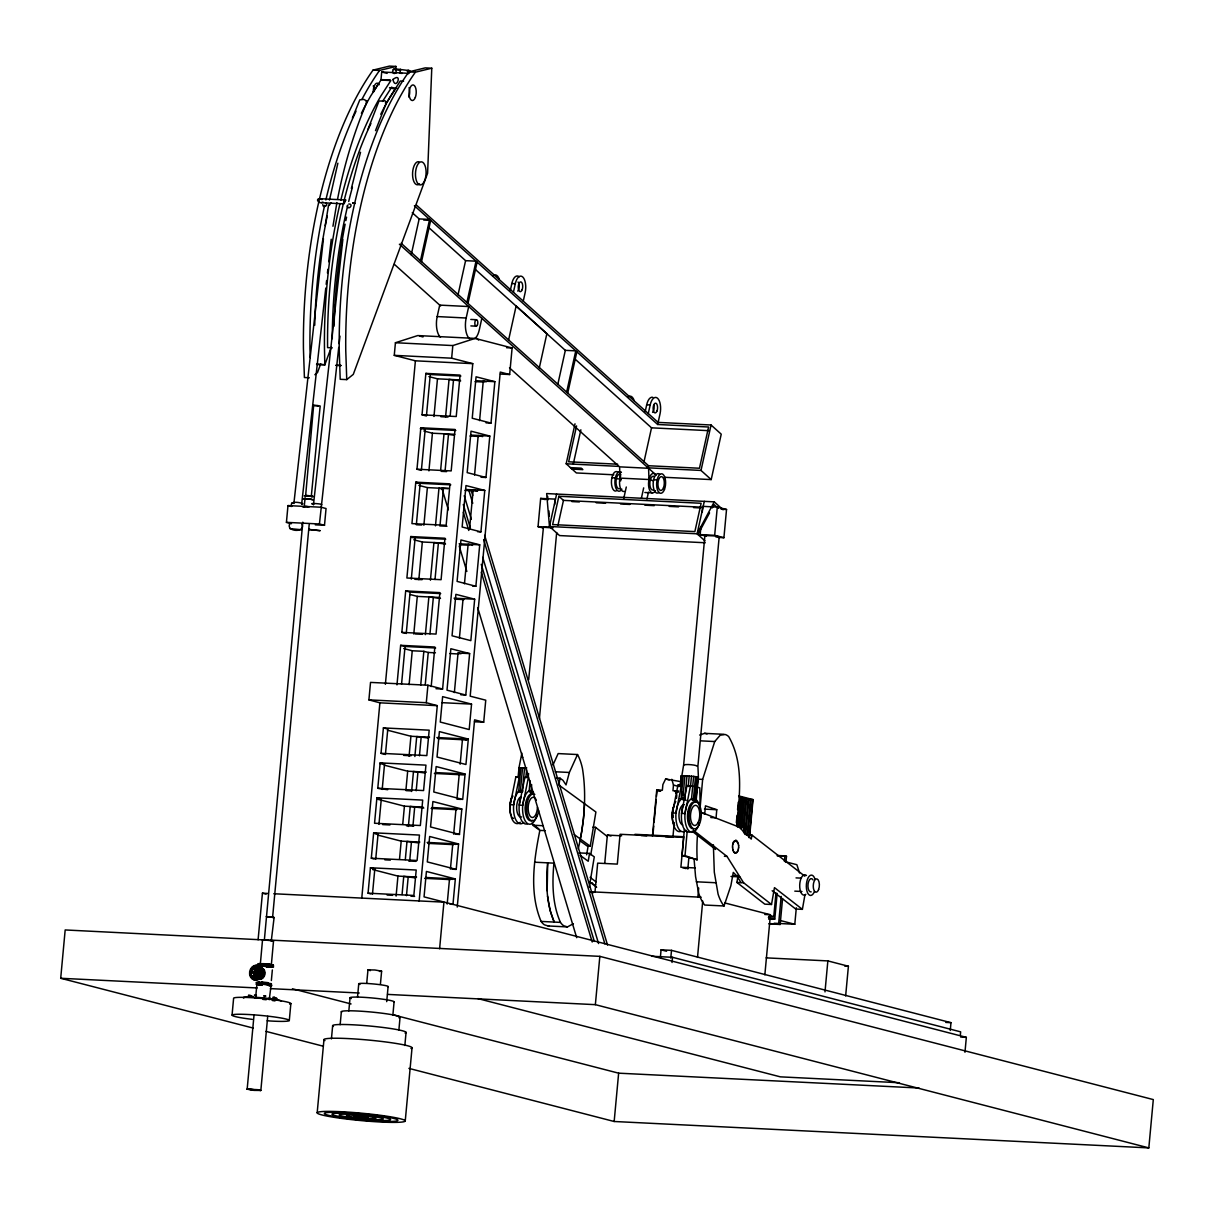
<?xml version="1.0" encoding="UTF-8"?>
<svg xmlns="http://www.w3.org/2000/svg" width="1214" height="1214" viewBox="0 0 1214 1214"><rect width="100%" height="100%" fill="white"/><g stroke="black" fill="none" stroke-linecap="round" stroke-linejoin="round"><path stroke-width="1.5" d="M713.377 844.807L714.302 872.168L718.066 894.065A44.387 20.289 -87.2 0 0 724.045 905.978L704.681 905.037A44.387 20.289 -87.2 0 1 698.687 893.109L695.561 876.538L694.12 859.633M395.825 70.184L395.976 66.436L389.451 66.102L373.032 70.109A298.356 136.363 -87.2 0 0 303.439 348.63L304.411 377.524L309.312 377.766M431.774 68.196L427.601 173.238L353.289 374.382L346.749 379.618L340.208 379.299L339.237 350.391A298.356 136.363 -87.2 0 1 408.83 71.884L425.234 67.878L431.774 68.196L415.355 72.203L408.83 71.884M330.861 203.315C331.938 200.629 328.478 207.442 329.055 204.771M543.295 825.717L532.734 825.201L539.851 830.391C533.963 859.952 529.016 892.624 541.095 921.426A30.138 13.779 -87.2 0 0 544.418 924.81L548.075 925.963L567.439 926.919L573.387 923.717M697.428 835.763A86.983 39.758 -87.2 0 0 697.185 859.8L682.04 855.506L684.362 829.511M697.17 859.8L685.015 855.658L687.17 831.514M699.871 810.391L702.648 779.388L714.743 741.542L720.19 735.214L725.153 734.5A30.138 13.779 -87.2 0 1 728.734 736.64C743.985 763.151 739.63 795.959 736.686 824.837L744.197 827.402L743.712 832.895M701.389 812.788L704.727 813.926L705.455 805.838L716.776 809.708L716.063 817.796L710.782 817.538M253.134 1028.061L60.7 978.272L65.177 929.954L269.356 940.213M232.056 1015.101L233.619 998.181A28.757 2.413 5.3 0 1 266.913 998.955A28.757 2.413 5.3 0 1 289.645 1004.13M291.481 523.659L286.428 522.354L287.976 505.585L320.997 507.224L326.05 508.529L324.502 525.283L315.321 524.843M301.907 524.19C306.095 533.477 284.319 531.641 290.237 523.052M291.77 506.405C288.082 498.787 307.233 504.129 301.861 504.007M256.427 973.082L254.576 972.93L255.395 971.549L256.518 972.141L255.699 973.537L250.524 972.96L252.315 977.589L254.652 974.888M258.096 939.803L262.421 893.185L268.097 893.474M255.942 972.975L255.395 971.549M267.717 1016.33L260.843 1090.445L253.969 1090.384L247.155 1089.186L254.03 1015.071M255.729 996.679L256.898 984.175L258.415 984.053M271.329 965.039L273.529 940.85L262.528 939.864L260.342 964.053L270.13 964.584M302.802 522.172L264.364 939.97M304.38 505.191L305.078 497.634M305.609 495.919L313.637 405.385L317.082 405.446L320.177 406.022L311.27 496.465M272.604 917.283L309.175 524.691M271.283 940.896L274.106 917.496L266.215 916.6L272.755 917.238M269.25 999.729L271.071 985.373L268.446 984.827M324.502 525.283L319.434 523.978L338.736 347.401M289.296 1020.534L290.859 1003.614M409.148 73.356L381.712 71.99L380.999 79.608L390.255 80.063M396.341 68.986C391.94 67.165 391.014 75.587 395.961 73.037L396.341 68.986L409.968 70.685L406.827 70.852M400.347 69.183L399.967 73.235L402.168 73.417M407.813 74.13L408.192 70.063M317.188 1112.707L323.971 1039.548M435.978 688.702L442.594 689.036L472.777 363.654L415.4 360.816L394.262 355.353L395.43 342.727L417.737 335.565L475.129 338.403L512.111 347.978L509.652 374.519L500.396 374.064M331.437 1038.85L332.651 1025.769M419.149 901.137L437.283 705.668L379.891 702.83L368.904 699.871L370.528 682.405L427.92 685.227L442.594 689.036M340.148 1024.707L341.362 1011.672M348.828 1010.959L350.057 997.741M361.757 898.299L379.891 702.83M385.384 684.317L415.4 360.816M357.538 996.967L358.752 983.795M368.054 893.185L370.422 867.767L416.205 870.028L413.853 895.446L368.054 893.185L370.998 893.944M371.302 858.222L373.654 832.804L419.452 835.065L417.1 860.483L371.302 858.222L374.231 858.981M376.901 797.841L374.549 823.259L420.348 825.52L422.7 800.102L376.901 797.841L381.302 798.979L378.95 824.397M377.782 788.296L380.149 762.878L425.947 765.139L423.58 790.557L377.782 788.296L387.691 789.707M381.029 753.333L383.396 727.914L429.179 730.175L426.827 755.594L381.029 753.333L385.43 754.471L387.797 729.053L383.396 727.914M372.455 894.323L374.822 868.905L370.422 867.767M375.703 859.36L378.07 833.942L373.654 832.804M382.198 789.434L384.55 764.016L380.149 762.878M366.734 983.067L367.963 969.895L374.822 969.986L381.621 971.154L380.407 984.326M396.978 684.878L400.65 645.332L434.855 647.016L431.182 686.578M401.849 632.388L405.688 590.945L439.893 592.629L436.054 634.072L401.849 632.388L404.778 633.147M410.742 536.558L406.887 578.001L441.092 579.685L444.946 538.242L410.742 536.558L415.142 537.696L411.303 579.139M415.78 482.17L411.941 523.613L446.145 525.298L449.984 483.855L415.78 482.17L420.181 483.309L416.341 524.752L421.744 525.009M416.979 469.226L420.833 427.783L455.022 429.468L451.183 470.911L416.979 469.226L421.379 470.364L425.234 428.921L420.833 427.783M422.032 414.839L425.871 373.396L460.076 375.08L456.236 416.523L422.032 414.839L426.433 415.977L430.272 374.534L425.871 373.396M401.561 684.135L405.051 646.47L400.65 645.332M406.25 633.526L410.089 592.083L405.688 590.945M409.103 684.666L412.244 650.765L403.701 648.549M413.792 634.042L417.282 596.378L410.453 594.602M418.83 579.655L422.335 541.99L413.792 539.775M423.883 525.267L427.374 487.603L418.845 485.388M428.921 470.88L432.427 433.216L423.883 431M433.975 416.493L437.465 378.829L428.937 376.613M396.098 896.084L397.949 876.098L372.637 869.558M399.512 859.3L401.197 841.135L377.691 835.065M402.744 824.336L404.429 806.172L377.311 799.161M405.992 789.373L407.676 771.209L384.17 765.139M409.072 756.231L410.924 736.261L387.418 730.175M386.705 1001.641L388.101 986.587M420.697 685.227L423.838 651.326L412.244 650.765M425.386 634.619L428.876 596.939L440.485 598.441M430.424 580.231L433.929 542.552L445.523 544.054M435.477 525.844L438.967 488.165L441.911 488.939M440.697 469.575L444.021 433.793L453.824 435.189M445.568 417.07L449.059 379.405L460.667 380.893M402.062 894.551L403.746 876.387L415.476 877.889M405.309 859.588L406.993 841.423L418.724 842.926M408.374 826.446L410.226 806.46L423.792 808.054M411.622 791.482L413.473 771.497L425.204 772.999M414.869 756.519L416.721 736.534L428.451 738.036M472.777 363.654L451.654 358.191L452.822 345.565L475.129 338.403M392.866 1015.132L394.08 1001.914M425.264 684.484L428.238 652.464L423.838 651.326M429.968 633.875L433.277 598.077M435.007 579.488L438.33 543.69M440.06 525.101L443.368 489.318M445.098 470.713L448.421 434.931M450.151 416.326L453.459 380.543M406.462 895.689L408.147 877.525M409.71 860.726L411.394 842.562M412.957 825.763L414.642 807.598M416.19 790.8L417.874 772.635M419.437 755.836L421.121 737.672M437.283 705.668L426.296 702.709L427.92 685.227M398.86 1030.276L400.059 1017.241M404.854 1045.482L406.053 1032.416M405.233 1121.053A44.235 3.703 5.3 0 0 340.451 1111.69A44.235 3.703 5.3 0 0 337.947 1117.897A44.235 3.703 5.3 0 0 405.233 1121.053L412.032 1047.894M454.37 692.572L458.042 653.026L469.636 653.587L465.781 695.03L460.819 694.787M459.408 638.185L463.08 598.639M464.461 583.797L468.134 544.251L472.534 545.389M469.499 529.41L473.172 489.864L477.572 491.002L464.977 490.38M474.553 475.023L478.21 435.477L482.626 436.615M479.591 420.636L483.263 381.09L486.192 381.849M439.605 948.756L443.929 902.154L273.772 893.747M474.674 599.2L470.835 640.643L452.048 635.787L455.887 594.344L474.674 599.2L454.082 598.183M475.873 586.256L479.727 544.813L460.941 539.957L457.086 581.4L475.873 586.256L472.565 586.089M480.926 531.869L484.765 490.426L465.979 485.57L462.139 527.013L480.926 531.869L477.603 531.702M485.964 477.481L489.803 436.054L471.032 431.182L467.178 472.625L485.964 477.481L481.002 477.239M491.017 423.094L494.857 381.666L476.07 376.795L472.231 418.238L491.017 423.094L486.04 422.851M447.177 904.066L449.544 878.648L452.473 879.406M450.424 869.118L452.792 843.684L455.72 844.443M453.672 834.155L456.024 808.721M457.086 797.37L459.271 773.758M460.152 764.228L462.519 738.795L466.92 739.933L437.601 738.491M964.963 1052.265L966.344 1037.348L424.05 896.873L426.418 871.455L455.341 878.936L452.974 904.354L450.075 904.218M456.221 869.391L458.573 843.973L429.65 836.492L427.298 861.91L456.221 869.391L451.881 869.178M459.469 834.428L461.821 809.01L432.897 801.528L430.545 826.946L459.469 834.428L455.113 834.215M465.068 774.046L462.716 799.465L433.777 791.983L436.145 766.565L465.068 774.046L435.462 772.59M468.316 739.083L465.948 764.501L437.025 757.02L439.392 731.602L468.316 739.083L436.873 737.535M471.548 704.12L469.196 729.553L440.272 722.057L442.624 696.639L471.548 704.12L441.942 702.663M457.238 907.07L474.598 719.856L483.703 722.209L485.752 700.19L470.182 696.168L500.259 372.091L509.652 374.519M542.658 527.847L538.045 526.648L540.655 498.408L555.147 499.121L554.631 504.766M518.105 776.884L519.015 767.809L526.8 767.931M518.606 777.112L518.939 773.561M518.697 778.356L519.698 767.688M521.868 753.105L518.939 767.992L520.487 768.492M528.667 679.825L543.417 527.362M520.897 767.643L518.757 790.739L522.43 790.86L524.585 767.764M520.427 790.769L522.566 767.673M525.966 776.808L526.633 769.706M528.242 777.021L528.576 773.47M530.078 780.83L529.092 791.498L533.614 792.317M531.019 791.771L531.671 784.669M539.426 718.597L556.68 532.567M594.997 891.986L597.667 863.139L617.319 864.11L620.081 834.276L683.664 837.417L680.887 867.251L695.182 867.949M604.769 863.063L607.364 835.095L621.659 835.809M599.837 956.359L1153.3 1099.581L1148.823 1147.898L595.361 1004.661L599.837 956.359L271.117 940.122M1148.823 1147.898L614.163 1121.493L618.639 1073.176L393.23 1014.843M652.464 836.067L656.744 789.95L662.358 790.223L662.89 784.548L665.621 778.993L680.826 781.634M652.874 835.353L653.739 826.066M654.088 822.348L656.152 800.072M656.501 796.354L657.017 790.784L660.765 790.967M671.797 779.297L673.482 785.079L672.951 790.739L678.611 791.027M660.355 957.603L661.069 949.834L671.509 950.35L950.972 1022.674L950.259 1030.443M706.351 536.209L700.174 534.6L700.873 527.073M702.269 512.005L702.8 506.359L717.292 507.073L726.533 509.47L723.923 537.711L718.491 537.453M672.89 837.356L674.256 822.531M676.502 798.417L676.835 794.715M680.068 786.581L683.649 764.805L704.909 535.541L715.243 535.92L719.189 536.785L697.913 766.034L698.414 777.446L696.123 800.709L691.479 799.48L693.634 776.383L681.206 775.746L680.826 783.258M680.219 786.414L681.206 775.746M680.963 786.293L681.949 775.64M679.81 798.736L681.084 798.691L683.224 775.594M682.572 795.337L682.905 791.786M681.084 798.691L682.799 798.721L684.939 775.625M684.848 798.827L686.987 775.731M670.781 958.119L671.509 950.35M672.025 962.474L672.51 957.3L651.766 956.268M688.232 786.566L689.218 775.898M690.493 786.778L691.479 776.125M723.923 537.711L714.667 535.328L717.292 507.073M693.361 799.768L695.516 776.672L693.634 776.383M687.822 869.042L688.854 857.858M694.848 800.041L697.003 776.945L695.516 776.672M695.85 800.314L697.989 777.218L697.003 776.945M697.868 897.055L698.703 888.041M697.504 957.406L702.724 901.076M736.367 822.682L737.05 815.247M737.566 809.662L738.264 802.211M737.293 826.734L740.054 796.961L738.78 796.627M737.945 826.901L740.692 797.173L741.815 797.461L739.22 825.338M739.903 825.505L742.482 797.644L743.712 797.962L740.95 827.675M741.663 827.857L744.41 798.205L745.912 798.6L743.165 828.236M743.499 832.151L746.61 798.675L748.203 799.085L744.926 834.428M745.563 834.595L748.841 799.252L750.434 799.662L747.156 835.004M747.794 835.171L751.071 799.829L752.665 800.238L749.387 835.581M749.63 836.507L753.059 799.616L738.613 795.883M764.85 974.827L770.42 914.749L724.91 902.973M768.674 916.449L773.758 916.707L775.974 892.867M769.145 918.816L774.775 919.089L777.157 893.428M782.56 898.664L780.162 924.461L778.599 924.051L781.163 896.418M784.411 861.394L784.927 855.87L777.491 855.506M785.974 861.803L786.49 856.28L784.927 855.87M774.153 923.247L794.791 924.264L796.323 907.784M824.989 991.899L827.857 960.911L766.11 957.861M845.642 995.966L848.404 966.238L827.857 960.911M960.335 1035.314L960.653 1031.854L672.51 957.3M732.558 846.173L732.71 844.307M738.461 848.981L738.643 847.129M293.879 503.461L323.44 238.672M301.664 504.007L325.777 288.067M326.187 284.304L326.612 280.555M327.446 273.044L327.871 269.28M328.706 261.769L331.225 239.249M313.455 504.857L342.818 239.628M339.146 343.638L339.981 336.126M325.185 225.652L328.493 205.5M332.955 226.274L336.9 202.586M556.528 778.007L560.049 778.189L558.91 785.063L595.892 812.014L590.232 846.219L587.257 846.082L580.125 840.877M578.259 848.723C584.359 822.591 586.711 795.185 582.462 768.568A44.387 20.289 -87.2 0 0 577.515 754.547L558.152 753.575L552.977 764.987M578.957 852.896L589.518 853.412L588.229 861.257L580.171 855.384M589.306 886.933L594.283 856.887L589.518 853.412M586.605 854.808L588.198 845.703M590.717 854.853L595.543 827.341L592.811 827.204M804.928 894.839L802.393 909.347L774.471 887.631L771.512 904.491L764.805 904.157L736.883 882.441L738.173 875.097M748.871 837.599L749.326 834.929M746.61 834.792L751.952 835.065L751.254 839.071L739.007 827.038L701.055 812.303M677.943 785.109L672.48 812.94L675.986 813.107L681.449 785.276L677.943 785.109L681.054 785.807M690.493 785.731L685.03 813.562L681.524 813.38L686.987 785.549L693.589 786.429M329.48 200.052L337.871 163.177M337.598 198.99C344.032 165.468 353.835 132.599 367.281 101.202L363.699 99.381L359.814 99.821L352.424 118.001M255.562 972.035L250.63 971.853L253.256 967.376L255.623 971.944L253.256 967.376M251.298 972.004L253.923 967.528M261.617 973.476L258.992 977.953L256.746 973.188L261.617 973.476L258.324 977.816M411.227 254.773L419.164 218.915L412.259 212.708M420.484 260.661L429.604 219.43L419.164 218.915M421.546 261.632L430.667 220.402M440.47 337.31A15.994 7.299 -87.2 0 1 437.192 316.566L439.726 305.109L468.71 306.55L466.176 318.007A15.994 7.299 -87.2 0 0 469.454 338.736M458.057 294.729L465.584 260.661L428.481 227.291M466.904 302.407L476.025 261.177L465.584 260.661M467.982 303.379L477.102 262.133M481.837 318.356L479.302 329.813A15.994 7.299 -87.2 0 1 475.053 338.569M510.32 290.389L511.838 283.515A11.988 5.478 -87.2 0 1 519.213 276.807M513.416 292.271L515.313 283.681A11.988 5.478 -87.2 0 1 522.703 276.974A11.988 5.478 -87.2 0 1 525.161 292.544L523.264 301.133M508.59 340.057L516.132 305.989L546.877 333.638L539.35 367.705M557.803 384.413L565.329 350.345L475.114 269.235M566.65 392.092L575.77 350.861L565.329 350.345M567.727 393.063L576.847 351.832M556.634 494.068L549.472 526.497L559.563 535.571L705.304 542.764M558.88 496.253L552.628 524.569L694.863 531.595L701.131 503.279L558.88 496.253L563.463 500.38L701.965 507.209M613.814 474.795L576.362 472.944L566.179 463.778L575.011 423.807M576.574 425.932L568.653 461.79L617.668 464.203M557.985 525.146L563.463 500.38M573.327 463.854L580.869 429.786M623.647 498.969L626.287 487.011M645.18 411.652L646.698 404.778A11.988 5.478 -87.2 0 1 652.737 397.312M648.276 413.549L650.188 404.945A11.988 5.478 -87.2 0 1 657.563 398.253A11.988 5.478 -87.2 0 1 660.037 413.807L657.669 424.49L708.581 427.009L699.461 468.24L648.549 465.736L401.121 243.27M643.981 461.897L651.523 427.829L574.783 358.843M641.417 498.119L643.678 487.876M416.448 205.09L658.125 422.396L711.055 425.006L721.237 434.172L711.192 479.591L701.009 470.44L648.079 467.83L648.549 465.736M646.956 499L648.458 492.171M701.009 470.44L711.055 425.006M704.287 501.352L697.109 533.796L704.97 540.852M699.127 529.152L697.929 534.524L709.553 512.885M351.377 188.428L360.528 152.266M732.74 844.519L733.62 841.545M738.461 848.783L737.551 851.712M577.515 754.531L569.366 772.468L566.028 784.912L562.977 780.329L560.049 778.189M724.03 905.993L730.874 885.689L733.286 872.411L736.686 875.81L739.766 876.872L730.98 876.432M367.827 129.64L378.98 101.096L384.944 100.792L386.644 102.173L375.505 130.657M320.739 363.79L317.491 372.607L314.866 374.701M316.55 364.412L324.806 364.822L331.331 347.158M271.359 980.563L272.346 969.956M733.104 843.032L735.881 840.073L738.37 844.034M738.097 850.286L736.868 852.623M247.155 1089.186L257.687 1089.671M250.63 971.853C259.219 971.625 252.967 974.159 254.955 971.807A5.903 4.886 -77.6 0 1 255.532 970.335M256.7 972.642L258.506 971.837M714.257 501.852L697.109 533.796L549.472 526.497L546.664 493.567L714.257 501.852L723.089 509.789M712.239 507.892L714.014 504.554L718.248 508.363M252.315 977.589L254.819 973.325M259.189 967.163L256.017 971.291L254.105 966.845L259.189 967.163L255.911 971.261M253.058 978.165L255.562 973.901L256.442 974.053L258.142 978.484L253.058 978.165L254.53 978.772M256.761 971.868L259.948 967.74L261.723 972.384L257.52 972.217M253.726 978.317L256.442 974.053M257.429 972.019L259.948 967.74M378.465 83.72L373.275 92.097A7.8 3.566 -87.2 0 1 375.293 84.267A7.8 3.566 -87.2 0 1 379.238 84.707M386.644 102.173L385.339 102.932M367.281 101.202L365.975 101.961M382.516 101.46L391.788 87.059M387.251 101.688L395.582 88.728M344.26 201.129L345.747 200.113L344.063 203.831L321.361 202.708C318.903 203.421 315.337 199.096 319.176 198.671L345.595 199.976M258.992 977.953L257.292 973.537L258.081 972.809L256.746 973.188M719.189 536.785L715.987 537.028M260.388 964.007L269.432 964.477M272.224 999.668L273.605 999.744M322.939 202.04L321.361 202.708M324.806 364.822L324.472 348.357A288.34 131.78 -87.2 0 1 339.905 204.013M270.358 985.358L269.022 985.647M381.575 971.261L379.451 971.412M259.052 982.035L256.108 982.49L256.882 982.9M258.643 982.779L262.512 982.687M699.628 735.062L704.545 733.347L723.908 734.303M734.318 840.877L736.655 840.68L737.945 842.607M734.516 852.653L736.868 852.44M255.881 971.655L255.699 973.537M254.105 966.845L257.049 966.45M254.667 971.989L255.517 972.156M257.914 974.311L258.4 971.898M258.142 978.484L255.213 978.879M289.721 528.606L301.391 529.744M267.581 966.754L266.412 966.678M272.922 965.054C269.645 964.538 277.187 965.631 271.041 965.479M258.081 984.402L257.004 984.296L258.096 984.372M261.298 984.433L258.506 984.342L262.209 984.22M266.974 984.63L267.778 984.721M271.177 983.841L269.918 983.689L271.617 984.19M274.106 917.496L272.771 917.587M273.56 940.971L271.541 941.093M373.032 70.109L379.557 70.442L395.976 66.436M263.301 998.394L265.365 998.515M522.141 756.61L522.809 757.278M697.17 766.277C697.018 764.941 685.667 763.909 683.998 764.987M697.519 777.734L697.989 777.218M257.945 971.807L259.007 973.795L256.715 973.643M548.075 925.963L549.32 925.842M735.305 853.017L736.094 852.956M304.972 498.833L305.321 499.258M321.498 504.903C324.123 503.704 305.807 502.778 313.622 504.311M348.843 203.952C354.367 204.028 347.902 211.266 347.204 205.788M264.257 939.955L265.487 939.924M518.955 790.967L522.976 791.027M530.958 792.712L532.567 792.423L530.017 791.786M533.356 792.863L530.472 792.894M261.025 966.056L261.814 966.041M270.449 966.693L265.836 966.496M267.05 984.615L257.747 983.977L258.764 984.084M250.615 996.345L252.846 996.603L251.677 996.391M268.81 998.333L271.041 998.606L270.115 998.606M306.338 495.661L305.048 495.904M311.118 496.556L312.408 496.45L310.314 495.995M311.725 496.663L313.318 496.526L310.647 495.995M304.911 506.587L303.697 506.784M269.22 964.28L270.176 964.432L269.296 964.402M268.931 965.828L273.636 966.814L270.889 967.027M268.279 983.158L267.399 983.158M262.558 984.084L268.415 984.675M269.159 985.814L271.89 985.601L267.505 984.63M259.432 984.235L261.678 984.19M544.403 527.316L552.901 527.938M682.253 798.888L683.649 798.918M305.321 495.479L308.796 495.691M307.051 495.691L304.244 495.858M305.033 498.711L307.43 498.908M306.474 498.848L303.439 498.848L305.609 499.409M305.746 506.617L302.423 506.83M256.837 972.08L261.723 972.384M260.433 984.251L261.663 984.296M254.348 997.665L255.684 997.969M265.229 996.148C267.808 996.087 261.405 995.601 264.576 996.087M403.609 81.171L400.301 81.004L390.195 96.725A288.34 131.78 -87.2 0 0 380.756 114.253M396.72 88.045L389.542 87.681L394.99 89.092M423.716 220.053L428.937 220.311M511.838 283.515L515.313 283.681M437.192 316.566L466.176 318.007M470.789 319.434L476.283 319.707M470.865 325.913L476.358 326.187M506.557 347.705L512.111 347.978M395.43 342.727L452.822 345.565M332.302 347.857L327.583 347.614A281.572 128.684 -87.2 0 1 370.907 123.525M394.262 355.353L451.654 358.191M316.763 364.246L325.018 364.655M336.126 365.202L341.073 365.444M335.914 365.368L340.876 365.611M430.272 374.534L460.88 376.052M437.465 378.829L459.863 379.936M476.055 380.726L494.857 381.666M475.069 381.606L484.067 382.046M646.698 404.778L650.188 404.945M440.834 416.69L448.027 417.039M651.523 427.829L709.143 430.682M420.256 428.679L455.827 430.439M432.427 433.216L454.81 434.324M471.017 435.113L489.803 436.054M470.015 435.993L479.014 436.433M566.179 463.778L619.094 466.404L509.501 367.857M655.014 474.067L648.579 468.285L619.595 466.844L620.005 478.104L620.991 478.999A7.375 3.369 -87.2 0 0 620.703 480.865M570.459 467.633L581.233 468.164L582.841 469.621L572.067 469.09M664.377 477.284L711.192 479.591M611.886 477.709L615.361 477.876M620.005 478.104L648.989 479.53L653.238 480.729M653.618 479.758L657.108 479.94M616.348 478.771L620.991 478.999M441.183 471.336L446.585 471.609M644.862 492.505L652.1 492.869M416.872 483.142L450.789 484.826M449.043 488.392L441.835 488.043L448.361 509.804M427.374 487.603L447.966 488.62M465.979 489.5L484.765 490.426M571.885 501.579L579.366 501.943M596.211 502.778L605.574 503.249M620.536 503.977L629.899 504.447M644.877 505.176L654.24 505.646M669.202 506.39L678.565 506.845M693.543 507.589L701.024 507.953M721.101 509.197L726.533 509.47M538.045 526.648L552.537 527.362M700.174 534.6L714.667 535.328M439.741 525.905L446.949 526.254M286.428 522.354L319.434 523.978M411.834 537.529L445.735 539.213M422.335 541.99L444.719 543.098M459.12 543.796L479.727 544.813M459.924 544.767L468.923 545.207M414.9 579.306L422.093 579.67M410.089 592.083L440.697 593.6M417.282 596.378L439.68 597.485M454.886 599.155L463.885 599.595M415.249 633.966L422.457 634.315M405.051 646.47L435.644 647.988M428.238 652.464L435.431 652.828M449.833 653.542L458.831 653.982M368.904 699.871L426.296 702.709M474.446 721.753L483.703 722.209M700.66 740.844L714.743 741.542M410.924 736.261L429.544 737.171M403.746 755.381L411.076 755.745M555.284 771.77L569.366 772.468M697.367 779.13L702.648 779.388M380.21 763.803L383.108 763.94M407.676 771.209L426.296 772.134M434.369 773.455L463.672 774.896M747.748 799.358L753.059 799.616M406.007 790.618L411.5 790.891M704.454 809.101L716.776 809.708M456.919 799.191L461.259 799.404M378.404 798.842L381.302 798.979M404.429 806.172L423.049 807.098M432.214 807.553L461.821 809.01M431.122 808.418L456.768 809.677M634.952 834.322L683.74 836.734M539.851 830.391L545.132 830.649M641.083 835.52L646.713 835.793M665.469 836.719L672.981 837.099M382.607 824.579L389.937 824.943M406.432 825.763L413.746 826.112M375.172 833.806L378.07 833.942M777.188 855.809L786.49 856.28M724.379 856.28L727.004 856.416L743.59 882.76L771.512 904.491M401.197 841.135L419.816 842.061M427.146 842.425L458.573 843.973M682.04 855.506L685.015 855.658M427.874 843.381L453.52 844.641M534.585 862.198L553.933 863.154C552.097 882.957 552.264 903.899 560.443 922.382A30.138 13.779 -87.2 0 0 563.782 925.766L567.439 926.919M796.02 877.889L801.407 878.147M733.165 875.643L736.686 875.81M384.868 859.816L390.362 860.089M408.678 860.999L416.007 861.348M736.883 882.441L743.59 882.76M696.32 881.789L715.668 882.745M794.791 891.137L801.968 891.486M397.949 876.098L416.569 877.024M425.735 877.479L455.341 878.936M424.642 878.344L450.273 879.604M701.176 897.222L589.792 891.729L593.434 892.669M802.393 909.347L795.686 909.013L772.165 890.727M387.114 895.052L392.608 895.325M410.924 896.22L414.596 896.402M764.759 914.476L770.42 914.749M768.841 919.135L772.59 919.317M769.297 923.596L778.599 924.051M769.008 923.915L780.162 924.461M541.095 921.426L560.443 922.382M844.656 966.041L848.404 966.238M60.7 978.272L257.186 987.968M270.403 988.621L359.207 993.006M387.539 994.403L595.361 1004.661M945.767 1022.416L950.972 1022.674M960.684 1037.06L966.344 1037.348M899.453 1082.736L780.344 1076.848L477.891 998.591M618.639 1073.176L919.028 1088.017M682.799 798.721L685.333 798.994M319.176 198.671L322.044 199.582M262.877 966.071L270.813 967.163M261.389 981.974L267.702 982.612M318.387 406.083L313.637 405.385M306.763 495.616L307.855 495.737M304.926 506.405L306.702 506.678M677.306 792.105L677.109 791.877A10.789 0.91 5.3 0 1 677.624 791.695M264.698 963.886L263.939 963.749L272.998 964.857M269.751 965.904L264.379 965.418M259.068 965.464L259.235 965.479M262.952 982.672L262.194 982.536L271.253 983.644M264.303 963.688L257.854 963.704L259.781 964.371M264.166 965.221L257.702 965.251L259.629 965.919M267.171 966.83L269.159 966.951M262.573 982.475L259.143 982.278M262.421 984.023L255.957 984.038L261.313 985.207M273.666 997.407L274.85 997.407L272.755 997.301M307.719 495.676L310.025 495.828M307.233 498.817L308.493 498.924M306.338 506.496L307.81 506.617M267.308 940.031L268.324 940.106M255.501 995.207C251.541 995.085 259.31 995.526 255.274 995.389M400.62 70.473L393.245 69.319M251.602 996.588L250.752 996.482M308.705 495.813L309.54 495.904M308.432 499L309.722 499.06M307.719 506.769L309.282 506.784M686.153 800.238L682.845 799.798M265.32 982.945L269.508 983.765M261.587 985.161L256.898 984.175M309.737 495.873L311.148 495.965M309.433 499.106L310.845 499.212M266.549 966.708L269.554 966.997M261.936 985.07L258.855 984.539M261.921 985.176L258.445 984.387M522.46 792.089L518.742 791.422M521.823 792.15L518.348 791.589M310.359 499.227L313.015 499.773L311.118 499.349M704.545 733.347L705.804 733.544A30.138 13.779 -87.2 0 1 707.034 734.015M270.236 940.349L271.982 940.713M370.407 970.608L367.948 969.925M692.329 799.768L694.727 800.405M258.461 1089.808L260.843 1090.445M255.562 973.901L257.474 978.332M293.606 503.203L292.119 502.717M254.576 972.93L255.41 973.249M250.524 972.96L252.982 977.74M696.699 787.127L699.795 787.84L700.235 811.559M263.742 940.319L262.573 939.985M381.712 71.99L387.145 73.401M419.498 336.035L423.018 336.946M540.655 498.408L545.283 499.607M287.976 505.585L291.345 506.466M469.636 653.587L450.849 648.731L446.995 690.174L465.781 695.03M458.042 653.026L460.971 653.785M665.621 778.993L669.233 779.919M673.482 785.079L678.899 786.475M674.756 791.209L678.368 792.15M656.744 789.95L660.355 790.875M785.215 861.712L796.885 864.717L799.54 872.987M607.364 835.095L611.006 836.036M682.632 867.691L686.092 868.587M770.146 915.766L773.758 916.707M768.386 917.435L774.775 919.089M780.238 920.5L794.791 924.264M661.069 949.834L666.547 951.245M262.421 893.185L266.094 894.141M292.422 988.773L351.074 1003.948M265.957 1031.384L322.772 1046.089M408.906 1068.381L614.163 1121.493M706.078 535.951L704.909 535.541M257.717 966.572L258.521 967.012M271.101 966.511L260.464 965.676M574.237 834.579L590.232 846.219M751.952 835.065L804.852 876.22M693.331 830.224L727.004 856.416M692.177 831.226L715.592 849.451M595.543 827.341L607.288 836.492M531.671 823.304L538.986 828.995M590.11 877.327L595.983 881.895M589.291 881.576L596.635 887.282M325.853 203.011C329.009 205.515 322.666 208.702 322.742 204.589M414.399 205.758L657.669 424.49M399.376 244.211L648.079 467.83M394.277 264.257L440.652 305.943M475.767 337.522L478.589 340.057M259.265 967.588L261.056 972.232M733.802 851.864L734.531 852.82M737.277 876.387L740.965 882.639M733.226 850.711L733.833 852.031M254.773 966.997L255.911 969.956M471.062 490.016L472.701 495.449M484.659 535.344L607.546 945.084M468.938 490.593L472.747 503.294M483.627 539.547L604.876 943.855M464.249 495.722L471.32 519.288M482.732 557.363L598.563 943.551M463.278 504.478L470.349 528.06M481.23 564.313L594.329 941.427M463.338 512.323L468.771 530.457M481.275 572.158L592.204 942.018M459.226 546.057L466.844 571.445M477.709 607.698L576.68 937.678M732.786 849.269L733.241 850.893M409.118 87.575L409.71 91.278A7.8 3.566 -87.2 0 1 408.815 97.074M738.385 843.806L738.613 845.642M732.558 847.66L732.816 849.466M547.529 896.099L550.094 910.53L554.206 922.079C546.27 903.519 545.754 882.669 547.696 862.851L547.165 890.727M547.666 496.344L547.969 499.986M548.895 510.882L549.365 516.329M549.988 523.598L550.291 527.24M648.579 468.285L648.989 479.53M346.749 379.618L345.762 350.709A298.356 136.363 -87.2 0 1 415.355 72.203M310.268 357.66L309.965 348.949A298.356 136.363 -87.2 0 1 324.624 205.378M738.613 845.43L738.643 847.326M732.528 845.961L732.588 847.858M351.332 998.545A22.125 1.851 5.3 0 1 370.058 997.787A22.125 1.851 5.3 0 1 393.822 1002.127M333.44 1026.422A36.86 3.081 5.3 0 1 369.8 1026.027A36.86 3.081 5.3 0 1 405.081 1033.099M341.695 1012.173A29.5 2.474 5.3 0 1 372.637 1012.157A29.5 2.474 5.3 0 1 398.89 1017.757M359.936 984.448A14.75 1.229 5.3 0 1 371.621 983.795A14.75 1.229 5.3 0 1 387.934 986.724M324.988 1040.565A44.235 3.703 5.3 0 1 368.07 1040.019A44.235 3.703 5.3 0 1 410.969 1048.501M260.433 967.664A5.858 4.841 -77.6 0 1 262.042 977.088A5.858 4.841 -77.6 0 1 254.014 975.51A5.858 4.841 -77.6 0 1 259.189 967.421M252.345 1019.365A28.757 2.413 5.3 0 1 237.777 1014.267A28.757 2.413 5.3 0 1 284.653 1018.713A28.757 2.413 5.3 0 1 267.171 1020.777M256.2 969.121A5.858 4.841 -77.6 0 1 264.106 972.035A5.858 4.841 -77.6 0 1 257.489 978.924M255.441 977.346A5.858 4.841 -77.6 0 1 254.773 976.102M254.697 971.686A5.858 4.841 -77.6 0 1 255.319 970.305M257.838 971.079A2.443 2.033 -77.6 0 1 260.707 972.975A2.443 2.033 -77.6 0 1 257.914 975.555M257.793 970.73A2.443 2.033 -77.6 0 1 260.145 973.173A2.443 2.033 -77.6 0 1 257.368 975.434M256.898 975.176A2.443 2.033 -77.6 0 1 256.23 974.25M260.828 968.484A5.129 4.249 -77.6 0 1 261.799 969.03M262.619 969.88A5.129 4.249 -77.6 0 1 263.499 972.186M263.529 973.507A5.129 4.249 -77.6 0 1 262.725 976.041M260.995 977.847A5.129 4.249 -77.6 0 1 258.794 978.438M255.274 971.898A5.129 4.249 -77.6 0 1 255.805 970.684M260.661 967.695A5.903 4.886 -77.6 0 1 264.91 974.493A5.903 4.886 -77.6 0 1 258.324 979.152M258.142 968.377A5.903 4.886 -77.6 0 1 259.371 967.846M260.054 967.558A5.903 4.886 -77.6 0 1 264.303 974.356A5.903 4.886 -77.6 0 1 257.717 979.03M255.653 977.422A5.903 4.886 -77.6 0 1 254.986 976.193M257.52 968.256A5.903 4.886 -77.6 0 1 258.764 967.71M262.861 969.925A5.129 4.249 -77.6 0 1 263.742 972.247M263.772 973.567A5.129 4.249 -77.6 0 1 262.968 976.086M262.194 977.118A5.129 4.249 -77.6 0 1 260.16 978.363M243.832 998.075A19.12 1.593 5.3 0 1 260.57 997.65A19.12 1.593 5.3 0 1 281.405 1001.231M262.922 999.395A19.12 1.593 5.3 0 1 266.215 999.729M272.346 1000.503A19.12 1.593 5.3 0 1 275.001 1000.913M580.246 838.95A84.919 38.802 -87.2 0 0 581.885 830.467L583.448 818.722A88.819 40.593 -87.2 0 0 584.374 803.607M653.754 404.823A4.902 2.231 -87.2 0 1 652.586 412.335M627.866 397.115A11.988 5.478 -87.2 0 1 634.194 400.696M492.99 275.851A11.988 5.478 -87.2 0 1 499.318 279.432M518.014 282.043A4.902 2.231 -87.2 0 1 519.243 286.519A4.902 2.231 -87.2 0 1 517.71 291.072M373.32 85.815A7.8 3.566 -87.2 0 1 373.836 91.551M332.272 338.676A281.572 128.684 -87.2 0 1 347.811 205.09M348.691 201.478A281.572 128.684 -87.2 0 1 352.409 187.275M325.853 199.976A298.356 136.363 -87.2 0 1 356.021 111.218M361.893 99.442A298.356 136.363 -87.2 0 1 379.557 70.442M419.543 183.845A11.548 5.281 -87.2 0 1 412.563 174.907A11.548 5.281 -87.2 0 1 418.921 161.781M314.73 325.276A288.34 131.78 -87.2 0 1 327.203 216.153M361.393 113.297A288.34 131.78 -87.2 0 1 370.831 95.769L380.938 80.048L390.847 80.549L380.726 96.255A288.34 131.78 -87.2 0 0 340.8 200.295M334.078 326.232A288.34 131.78 -87.2 0 1 345.125 224.211M345.838 220.645A288.34 131.78 -87.2 0 1 346.567 217.109M676.957 792.378A12.246 1.032 5.3 0 1 677.624 791.407M676.866 793.364A12.246 1.032 5.3 0 1 676.152 792.514M595.543 884.687A10.182 4.659 -87.2 0 1 594.314 884.718M593.16 884.065A10.182 4.659 -87.2 0 1 592.159 882.775M814.503 891.364A10.182 4.659 -87.2 0 1 807.598 892.882A10.182 4.659 -87.2 0 1 808.099 877.874A10.182 4.659 -87.2 0 1 814.913 878.966M805.853 894.308A10.182 4.659 -87.2 0 1 799.707 885.097A10.182 4.659 -87.2 0 1 806.475 875.491M811.18 891.88A6.677 3.05 -87.2 0 1 808.099 883.64A6.677 3.05 -87.2 0 1 813.031 879.922M674.62 825.383A12.307 5.63 -87.2 0 1 673.952 806.111M693.3 828.798A13.46 6.146 -87.2 0 1 687.579 813.972A13.46 6.146 -87.2 0 1 695.592 802.272M673.163 817.447A10.122 4.628 -87.2 0 1 673.072 814.852M686.214 830.33A16.966 7.754 -87.2 0 1 676.016 819.708A16.966 7.754 -87.2 0 1 683.072 798.114M680.72 831.423A16.966 7.754 -87.2 0 1 672.784 821.605A16.966 7.754 -87.2 0 1 675.758 801.528M682.769 824.989A10.213 4.659 -87.2 0 1 679.036 813.805A10.213 4.659 -87.2 0 1 684.514 804.715M696.062 799.465A16.966 7.754 -87.2 0 1 700.372 811.164M700.341 817.037A16.966 7.754 -87.2 0 1 699.962 819.951M699.385 822.697A16.966 7.754 -87.2 0 1 686.047 825.414A16.966 7.754 -87.2 0 1 692.101 798.554M689.764 831.863A16.966 7.754 -87.2 0 1 682.222 824.018A16.966 7.754 -87.2 0 1 683.285 805.186M690.645 824.822A10.213 4.659 -87.2 0 1 689.628 823.562M688.808 821.726A10.213 4.659 -87.2 0 1 688.262 819.465M688.08 814.26A10.213 4.659 -87.2 0 1 688.459 811.665M513.552 818.464A12.307 5.63 -87.2 0 1 512.232 817.28M511.14 815.368A12.307 5.63 -87.2 0 1 512.93 795.989M532.521 820.269A13.46 6.146 -87.2 0 1 525.176 807.522A13.46 6.146 -87.2 0 1 533.356 794.29M538.637 810.709A13.46 6.146 -87.2 0 1 530.776 820.436A13.46 6.146 -87.2 0 1 526.952 804.108A13.46 6.146 -87.2 0 1 534.813 794.366M537.438 807.264A10.122 4.628 -87.2 0 1 531.277 817.204A10.122 4.628 -87.2 0 1 528.955 802.469A10.122 4.628 -87.2 0 1 536.315 800.163M523.795 822.409A16.966 7.754 -87.2 0 1 513.932 813.547A16.966 7.754 -87.2 0 1 518.864 791.27M520.29 822.242A16.966 7.754 -87.2 0 1 511.322 817.174A16.966 7.754 -87.2 0 1 512.005 796.536M521.61 816.931A10.213 4.659 -87.2 0 1 516.648 808.312A10.213 4.659 -87.2 0 1 521.049 796.748M537.013 814.898A16.966 7.754 -87.2 0 1 523.689 817.204A16.966 7.754 -87.2 0 1 529.911 790.511M527.331 823.896A16.966 7.754 -87.2 0 1 519.865 815.793A16.966 7.754 -87.2 0 1 521.034 796.976M525.92 811.316A10.213 4.659 -87.2 0 1 526.178 803.516M619.58 488.787A7.375 3.369 -87.2 0 1 616.059 480.638A7.375 3.369 -87.2 0 1 620.9 474.644M655.484 490.82A9.788 4.477 -87.2 0 1 649.49 489.864A9.788 4.477 -87.2 0 1 649.915 476.647A9.788 4.477 -87.2 0 1 655.985 475.311M624.284 491.397A9.788 4.477 -87.2 0 1 619.975 486.723A9.788 4.477 -87.2 0 1 620.658 475.873M621.856 489.166A9.788 4.477 -87.2 0 1 614.906 482.899A9.788 4.477 -87.2 0 1 621.401 472.398L617.911 472.231A9.788 4.477 -87.2 0 0 611.507 480.183A9.788 4.477 -87.2 0 0 616.181 490.987M653.193 490.031A6.965 3.187 -87.2 0 1 649.869 482.337A6.965 3.187 -87.2 0 1 654.437 476.692M659.065 492.353A9.788 4.477 -87.2 0 1 653.162 483.521A9.788 4.477 -87.2 0 1 659.657 474.295M515.829 776.99L510.199 804.685L513.704 804.867L519.334 777.157L515.829 776.99M524.873 777.43L519.243 805.14L522.733 805.307L528.378 777.613L524.873 777.43M392.926 79.487C395.825 91.718 403.26 71.444 392.926 79.487M354.382 1116.212L368.054 1117.517L354.427 1116.182M247.413 1089.095L260.691 1090.4L247.413 1089.095M352.713 203.026L355.08 203.451L352.713 203.026M308.917 529.456L320.026 530.655L308.917 529.456M258.703 963.916L259.993 964.053L258.779 963.901M259.72 963.582L261.01 963.734L259.72 963.582M259.584 965.13L260.873 965.282L259.584 965.13M271.526 966.45L272.816 966.587L271.526 966.45M257.975 982.384L259.28 982.521L258.051 982.369M259.599 984.858L260.889 985.009L259.675 984.858M248.506 995.374L250.964 995.647L248.506 995.374M274.379 998.12L276.792 998.378L274.379 998.12M349.556 1117.381A22.125 1.851 5.3 0 0 383.229 1118.974A22.125 1.851 5.3 0 0 350.861 1114.285A22.125 1.851 5.3 0 0 349.556 1117.381M341.498 1117.684A36.86 3.081 5.3 0 0 397.889 1120.401A36.86 3.081 5.3 0 0 344.26 1112.57A36.86 3.081 5.3 0 0 341.498 1117.684M345.671 1117.548A29.5 2.474 5.3 0 0 390.559 1119.672A29.5 2.474 5.3 0 0 347.401 1113.42A29.5 2.474 5.3 0 0 345.671 1117.548M353.441 1117.214A14.75 1.229 5.3 0 0 375.885 1118.276A14.75 1.229 5.3 0 0 354.306 1115.15A14.75 1.229 5.3 0 0 353.441 1117.214M259.69 977.983A7.466 6.176 -77.6 0 0 258.066 965.494A7.466 6.176 -77.6 0 0 249.614 974.296A7.466 6.176 -77.6 0 0 259.69 977.983M260.357 978.135A7.466 6.176 -77.6 0 0 258.734 965.646A7.466 6.176 -77.6 0 0 250.281 974.432A7.466 6.176 -77.6 0 0 260.357 978.135M657.032 410.939A4.902 2.231 -87.2 0 0 655.803 403.169A4.902 2.231 -87.2 0 0 653.223 409.953A4.902 2.231 -87.2 0 0 657.032 410.939M522.172 289.676A4.902 2.231 -87.2 0 0 520.927 281.906A4.902 2.231 -87.2 0 0 518.348 288.689A4.902 2.231 -87.2 0 0 522.172 289.676M477.406 324.988A3.263 1.487 -87.2 0 0 476.677 319.722A3.263 1.487 -87.2 0 0 474.886 324.123A3.263 1.487 -87.2 0 0 477.406 324.988M424.763 180.279A11.548 5.281 -87.2 0 0 421.85 161.917A11.548 5.281 -87.2 0 0 415.749 177.957A11.548 5.281 -87.2 0 0 424.763 180.279M415.34 97.393A7.8 3.566 -87.2 0 0 413.367 84.98A7.8 3.566 -87.2 0 0 409.255 95.815A7.8 3.566 -87.2 0 0 415.34 97.393M818.615 889.528A6.677 3.05 -87.2 0 0 816.946 878.921A6.677 3.05 -87.2 0 0 813.41 888.178A6.677 3.05 -87.2 0 0 818.615 889.528M699.218 824.655A13.46 6.146 -87.2 0 0 697.048 802.333A13.46 6.146 -87.2 0 0 689.066 819.268A13.46 6.146 -87.2 0 0 699.218 824.655M698.202 822.364A10.122 4.628 -87.2 0 0 696.563 805.58A10.122 4.628 -87.2 0 0 690.569 818.312A10.122 4.628 -87.2 0 0 698.202 822.364M664.483 489.394A9.788 4.477 -87.2 0 0 662.025 473.839A9.788 4.477 -87.2 0 0 656.865 487.421A9.788 4.477 -87.2 0 0 664.483 489.394M663.512 487.709A6.965 3.187 -87.2 0 0 661.767 476.647A6.965 3.187 -87.2 0 0 658.094 486.298A6.965 3.187 -87.2 0 0 663.512 487.709"/></g></svg>
